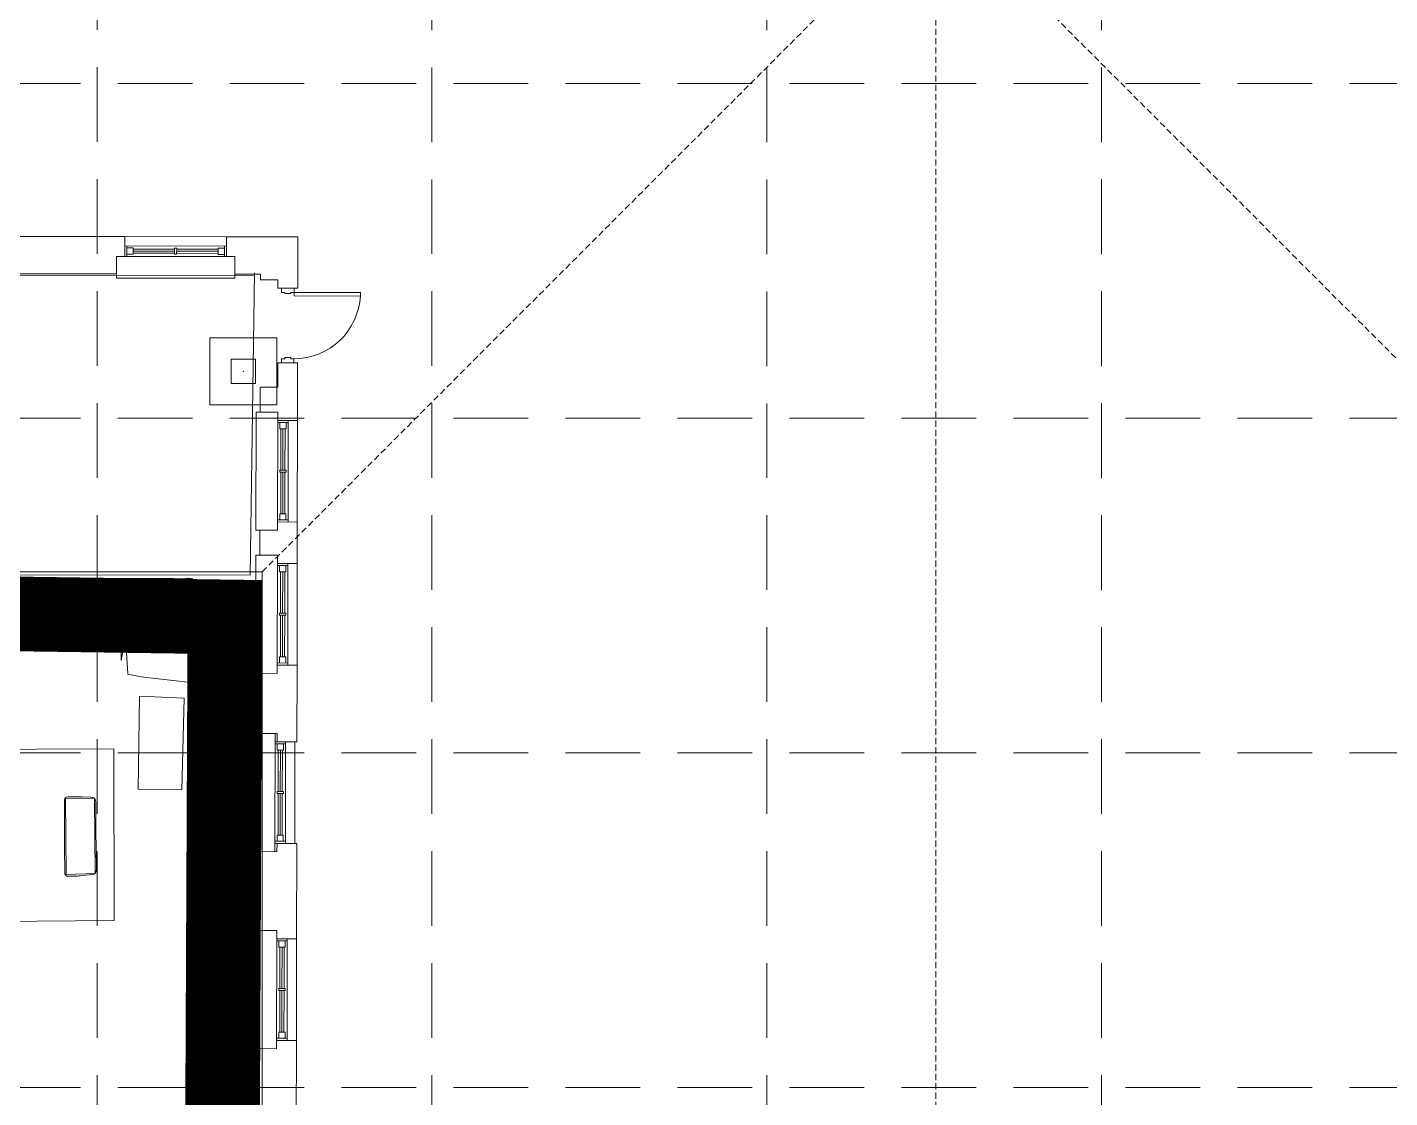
# Model space of a CAD drawing. Extents: x 4841 to 5381, y 4863 to 5725.
# Drawn here: x 5081.4 to 5136.1, y 5495.1 to 5538.2 of the extents above; entities that cross this region are included whole.
import ezdxf

# ---------------------------------------------------------------- set-up
doc = ezdxf.new("R2010")
doc.units = 0
doc.header["$MEASUREMENT"] = 0
doc.linetypes.add('DASHED', pattern=[0.75, 0.5, -0.25])
doc.linetypes.add('HIDDEN', pattern=[0.375, 0.25, -0.125])
for name, color, linetype, lineweight in [('17', 7, 'Continuous', 0), ('2', 7, 'Continuous', 0), ('22', 7, 'Continuous', 0), ('27', 7, 'Continuous', 0), ('35', 7, 'Continuous', 0), ('43', 7, 'Continuous', 0), ('EC', 35, 'Continuous', 0)]:
    doc.layers.add(name, color=color, linetype=linetype, lineweight=lineweight)
doc.layers.add('GRID', color=254, linetype='HIDDEN')
doc.layers.add('LIMITS OF DISTURBANCE', color=1, linetype='HIDDEN')

msp = doc.modelspace()

# ---------------------------------------------------------------- linework, layer by layer
at = {"layer": '17', "color": 7, "linetype": 'Continuous', "lineweight": 0}
msp.add_line((5090.34, 5516.131), (5008.447, 5516.219), dxfattribs=at)
at = {"layer": '2', "color": 7, "linetype": 'HIDDEN', "lineweight": 0}
for p, q in [((5090.829, 5516.266), (5117.906, 5543.342)), ((5090.829, 5516.266), (5117.906, 5543.342)), ((5117.906, 5543.342), (5117.906, 5422.489)), ((5117.906, 5543.342), (5144.977, 5516.271)), ((5009.518, 5516.266), (5090.829, 5516.266)), ((5090.184, 5412.825), (5090.829, 5516.266))]:
    msp.add_line(p, q, dxfattribs=at)
at = {"layer": '22', "color": 7, "linetype": 'Continuous', "lineweight": 0}
for p, q in [((5085.311, 5529.74), (5080.311, 5529.749)), ((5085.311, 5529.74), (5085.31, 5528.946)), ((5085.311, 5529.74), (5085.31, 5528.946)), ((5089.395, 5529.733), (5085.311, 5529.74)), ((5089.395, 5529.733), (5089.393, 5528.938)), ((5089.395, 5529.733), (5089.393, 5528.938)), ((5092.262, 5529.727), (5089.395, 5529.733)), ((5092.259, 5527.665), (5092.262, 5529.727)), ((5084.975, 5528.24), (5084.977, 5528.946)), ((5084.975, 5528.074), (5084.977, 5528.946)), ((5085.31, 5528.946), (5084.977, 5528.946)), ((5085.31, 5528.946), (5084.977, 5528.946)), ((5085.31, 5528.946), (5089.393, 5528.938)), ((5085.311, 5529.367), (5089.394, 5529.36)), ((5085.393, 5528.946), (5085.394, 5529.367)), ((5085.643, 5529.031), (5085.393, 5529.031)), ((5085.393, 5529.031), (5085.643, 5529.031)), ((5085.644, 5529.281), (5085.394, 5529.281)), ((5085.394, 5529.281), (5085.644, 5529.281)), ((5085.643, 5529.031), (5085.644, 5529.281)), ((5085.643, 5529.072), (5087.31, 5529.07)), ((5085.644, 5529.239), (5087.31, 5529.236)), ((5087.31, 5529.153), (5085.644, 5529.156)), ((5087.31, 5529.028), (5087.311, 5529.278)), ((5087.31, 5529.028), (5087.393, 5529.028)), ((5087.311, 5529.278), (5087.394, 5529.278)), ((5087.393, 5529.028), (5087.394, 5529.278)), ((5087.393, 5529.069), (5089.06, 5529.066)), ((5087.394, 5529.236), (5089.06, 5529.233)), ((5089.06, 5529.15), (5087.394, 5529.153)), ((5089.06, 5529.025), (5089.061, 5529.275)), ((5089.06, 5529.025), (5089.31, 5529.024)), ((5089.061, 5529.275), (5089.311, 5529.274)), ((5089.31, 5528.939), (5089.311, 5529.36)), ((5089.393, 5528.938), (5089.727, 5528.938)), ((5089.393, 5528.938), (5089.727, 5528.938)), ((5089.725, 5528.232), (5089.727, 5528.938)), ((5089.725, 5528.065), (5089.727, 5528.938)), ((5019.912, 5528.252), (5090.479, 5528.169)), ((5084.975, 5528.24), (5080.642, 5528.248)), ((5084.975, 5528.074), (5089.725, 5528.065)), ((5090.76, 5528.23), (5089.725, 5528.232)), ((5090.342, 5516.131), (5090.522, 5528.277)), ((5090.759, 5528.001), (5090.76, 5528.23)), ((5090.759, 5528.001), (5091.465, 5528)), ((5091.465, 5528), (5091.465, 5527.666)), ((5092.259, 5527.665), (5091.465, 5527.666)), ((5091.653, 5527.666), (5092.07, 5527.665)), ((5091.459, 5524.666), (5091.458, 5523.687)), ((5092.253, 5524.665), (5091.459, 5524.666)), ((5092.253, 5524.665), (5091.459, 5524.666)), ((5091.648, 5524.666), (5092.065, 5524.665)), ((5092.251, 5523.582), (5092.253, 5524.665)), ((5090.752, 5523.688), (5090.75, 5522.688)), ((5090.752, 5523.688), (5091.458, 5523.687)), ((5092.251, 5523.582), (5092.249, 5522.352)), ((5090.583, 5522.689), (5090.575, 5517.939)), ((5090.583, 5522.689), (5091.456, 5522.687)), ((5090.75, 5522.688), (5091.453, 5522.687)), ((5091.455, 5522.354), (5091.448, 5518.271)), ((5091.453, 5522.354), (5091.453, 5522.687)), ((5092.252, 5522.352), (5091.453, 5522.354)), ((5091.455, 5522.354), (5091.456, 5522.687)), ((5092.249, 5522.352), (5091.455, 5522.354)), ((5091.877, 5522.353), (5091.869, 5518.27)), ((5092.242, 5518.269), (5092.249, 5522.352)), ((5091.455, 5522.27), (5091.876, 5522.27)), ((5091.54, 5522.02), (5091.541, 5522.27)), ((5091.541, 5522.27), (5091.54, 5522.02)), ((5091.54, 5522.02), (5091.79, 5522.02)), ((5091.582, 5522.02), (5091.579, 5520.354)), ((5091.662, 5520.353), (5091.665, 5522.02)), ((5091.749, 5522.02), (5091.746, 5520.353)), ((5091.79, 5522.02), (5091.791, 5522.27)), ((5091.791, 5522.27), (5091.79, 5522.02)), ((5091.537, 5520.354), (5091.537, 5520.27)), ((5091.537, 5520.354), (5091.787, 5520.353)), ((5091.537, 5520.27), (5091.787, 5520.27)), ((5091.579, 5520.27), (5091.576, 5518.604)), ((5091.659, 5518.603), (5091.662, 5520.27)), ((5091.746, 5520.27), (5091.743, 5518.603)), ((5091.787, 5520.353), (5091.787, 5520.27)), ((5091.534, 5518.604), (5091.534, 5518.354)), ((5091.534, 5518.604), (5091.784, 5518.603)), ((5091.784, 5518.603), (5091.784, 5518.353)), ((5090.575, 5517.939), (5091.447, 5517.937)), ((5090.741, 5517.938), (5090.74, 5516.938)), ((5090.741, 5517.938), (5091.447, 5517.937)), ((5091.448, 5518.271), (5091.447, 5517.937)), ((5091.448, 5518.271), (5091.447, 5517.937)), ((5091.448, 5518.354), (5091.869, 5518.353)), ((5092.242, 5518.269), (5091.448, 5518.271)), ((5092.242, 5518.269), (5091.448, 5518.271)), ((5092.242, 5518.269), (5092.239, 5516.602)), ((5090.573, 5516.939), (5090.565, 5512.189)), ((5090.573, 5516.939), (5091.446, 5516.937)), ((5090.74, 5516.938), (5091.446, 5516.937)), ((5091.446, 5516.937), (5091.445, 5516.604)), ((5091.445, 5516.604), (5091.446, 5516.937)), ((5091.445, 5516.604), (5091.438, 5512.521)), ((5092.239, 5516.602), (5091.445, 5516.604)), ((5092.239, 5516.602), (5091.445, 5516.604)), ((5092.239, 5516.602), (5091.445, 5516.604)), ((5091.445, 5516.521), (5091.866, 5516.52)), ((5091.53, 5516.27), (5091.531, 5516.52)), ((5091.531, 5516.52), (5091.53, 5516.27)), ((5091.78, 5516.27), (5091.781, 5516.52)), ((5091.781, 5516.52), (5091.78, 5516.27)), ((5091.866, 5516.603), (5091.859, 5512.52)), ((5092.232, 5512.519), (5092.239, 5516.602)), ((5091.53, 5516.27), (5091.78, 5516.27)), ((5091.572, 5516.27), (5091.569, 5514.604)), ((5091.652, 5514.603), (5091.655, 5516.27)), ((5091.738, 5516.27), (5091.735, 5514.603)), ((5091.527, 5514.604), (5091.527, 5514.52)), ((5091.527, 5514.604), (5091.777, 5514.603)), ((5091.527, 5514.52), (5091.777, 5514.52)), ((5091.569, 5514.52), (5091.566, 5512.854)), ((5091.649, 5512.853), (5091.652, 5514.52)), ((5091.735, 5514.52), (5091.732, 5512.853)), ((5091.777, 5514.603), (5091.777, 5514.52)), ((5091.438, 5512.521), (5091.437, 5512.187)), ((5091.438, 5512.521), (5091.437, 5512.187)), ((5091.438, 5512.604), (5091.859, 5512.603)), ((5092.232, 5512.519), (5091.438, 5512.521)), ((5092.232, 5512.519), (5091.438, 5512.521)), ((5091.524, 5512.854), (5091.524, 5512.604)), ((5091.524, 5512.854), (5091.774, 5512.853)), ((5091.774, 5512.853), (5091.774, 5512.603)), ((5092.232, 5512.519), (5092.226, 5509.436)), ((5090.565, 5512.189), (5091.437, 5512.187)), ((5090.731, 5512.188), (5090.727, 5509.772)), ((5090.731, 5512.188), (5091.437, 5512.187)), ((5090.477, 5509.772), (5090.468, 5505.022)), ((5090.477, 5509.772), (5091.35, 5509.771)), ((5090.727, 5509.772), (5091.433, 5509.771)), ((5091.349, 5509.437), (5091.35, 5509.771)), ((5091.432, 5509.437), (5091.433, 5509.771)), ((5091.349, 5509.437), (5091.342, 5505.354)), ((5092.143, 5509.436), (5091.349, 5509.437)), ((5091.349, 5509.354), (5091.77, 5509.353)), ((5092.143, 5509.436), (5091.432, 5509.437)), ((5092.226, 5509.436), (5091.432, 5509.437)), ((5091.434, 5509.104), (5091.434, 5509.354)), ((5091.434, 5509.354), (5091.434, 5509.104)), ((5091.684, 5509.103), (5091.684, 5509.353)), ((5091.684, 5509.353), (5091.684, 5509.103)), ((5091.77, 5509.437), (5091.763, 5505.353)), ((5092.136, 5505.353), (5092.143, 5509.436)), ((5091.434, 5509.104), (5091.684, 5509.103)), ((5091.476, 5509.104), (5091.473, 5507.437)), ((5091.556, 5507.437), (5091.559, 5509.104)), ((5091.642, 5509.103), (5091.639, 5507.437)), ((5091.431, 5507.437), (5091.431, 5507.354)), ((5091.431, 5507.437), (5091.681, 5507.437)), ((5091.431, 5507.354), (5091.681, 5507.353)), ((5091.473, 5507.354), (5091.47, 5505.687)), ((5091.553, 5505.687), (5091.556, 5507.354)), ((5091.639, 5507.353), (5091.636, 5505.687)), ((5091.681, 5507.437), (5091.681, 5507.353)), ((5091.342, 5505.354), (5091.341, 5505.021)), ((5091.342, 5505.437), (5091.763, 5505.437)), ((5092.136, 5505.353), (5091.342, 5505.354)), ((5091.425, 5505.354), (5091.424, 5505.021)), ((5092.219, 5505.352), (5091.425, 5505.354)), ((5091.428, 5505.687), (5091.428, 5505.437)), ((5091.428, 5505.687), (5091.678, 5505.687)), ((5091.678, 5505.687), (5091.678, 5505.437)), ((5092.219, 5505.352), (5092.212, 5501.519)), ((5090.468, 5505.022), (5091.341, 5505.021)), ((5090.718, 5505.022), (5090.713, 5501.855)), ((5090.718, 5505.022), (5091.424, 5505.021)), ((5090.546, 5501.855), (5090.538, 5497.105)), ((5090.546, 5501.855), (5091.419, 5501.854)), ((5090.713, 5501.855), (5091.419, 5501.854)), ((5091.418, 5501.521), (5091.411, 5497.437)), ((5091.418, 5501.521), (5091.419, 5501.854)), ((5091.418, 5501.521), (5091.419, 5501.854)), ((5092.212, 5501.519), (5091.418, 5501.521)), ((5092.212, 5501.519), (5091.418, 5501.521)), ((5091.84, 5501.52), (5091.832, 5497.436)), ((5092.205, 5497.436), (5092.212, 5501.519)), ((5091.418, 5501.437), (5091.839, 5501.436)), ((5091.503, 5501.187), (5091.504, 5501.437)), ((5091.504, 5501.437), (5091.503, 5501.187)), ((5091.503, 5501.187), (5091.753, 5501.187)), ((5091.545, 5501.187), (5091.542, 5499.52)), ((5091.625, 5499.52), (5091.628, 5501.187)), ((5091.712, 5501.187), (5091.709, 5499.52)), ((5091.753, 5501.187), (5091.754, 5501.437)), ((5091.754, 5501.437), (5091.753, 5501.187)), ((5091.5, 5499.52), (5091.5, 5499.437)), ((5091.5, 5499.52), (5091.75, 5499.52)), ((5091.5, 5499.437), (5091.75, 5499.437)), ((5091.542, 5499.437), (5091.539, 5497.77)), ((5091.622, 5497.77), (5091.625, 5499.437)), ((5091.709, 5499.437), (5091.706, 5497.77)), ((5091.75, 5499.52), (5091.75, 5499.437)), ((5091.497, 5497.77), (5091.497, 5497.52)), ((5091.497, 5497.77), (5091.747, 5497.77)), ((5091.747, 5497.77), (5091.747, 5497.52)), ((5091.411, 5497.437), (5091.41, 5497.104)), ((5091.411, 5497.437), (5091.41, 5497.104)), ((5091.411, 5497.521), (5091.833, 5497.52)), ((5092.205, 5497.436), (5091.411, 5497.437)), ((5092.205, 5497.436), (5091.411, 5497.437)), ((5092.205, 5497.436), (5092.196, 5492.123)), ((5090.538, 5497.105), (5091.41, 5497.104)), ((5090.704, 5497.105), (5090.699, 5494.209)), ((5090.704, 5497.105), (5091.41, 5497.104))]:
    msp.add_line(p, q, dxfattribs=at)
for points in [[(5091.742, 5527.499), (5091.611, 5527.499), (5091.612, 5527.666), (5092.112, 5527.665), (5092.111, 5527.499), (5091.981, 5527.499), (5091.981, 5527.447), (5091.741, 5527.447)], [(5092.111, 5527.499), (5092.111, 5527.353), (5094.778, 5527.348), (5094.778, 5527.494)], [(5091.737, 5524.833), (5091.607, 5524.833), (5091.606, 5524.666), (5092.106, 5524.665), (5092.107, 5524.832), (5091.976, 5524.832), (5091.977, 5524.884), (5091.737, 5524.885)]]:
    msp.add_lwpolyline(points, close=True, dxfattribs=at)
msp.add_arc((5092.111, 5527.499), 2.667, 269.8983, 357.112, dxfattribs=at)
at = {"layer": '27', "color": 7, "linetype": 'Continuous', "lineweight": 0}
msp.add_lwpolyline([(5082.956, 5504.109), (5084.123, 5504.145), (5084.087, 5507.161), (5082.928, 5507.167), (5082.956, 5504.109)], dxfattribs=at)
at = {"layer": '35', "color": 7, "linetype": 'Continuous', "lineweight": 0}
for points in [[(5085.845, 5507.534), (5087.607, 5507.512), (5087.7, 5511.189), (5085.893, 5511.272), (5085.845, 5507.534)], [(5085.845, 5507.534), (5087.607, 5507.512), (5087.7, 5511.189), (5085.893, 5511.272), (5085.845, 5507.534)], [(5084.862, 5509.158), (5084.877, 5502.256), (5075.547, 5502.179), (5075.485, 5509.107), (5084.862, 5509.158)], [(5084.862, 5509.158), (5084.877, 5502.256), (5075.547, 5502.179), (5075.485, 5509.107), (5084.862, 5509.158)], [(5089.92, 5498.264), (5089.933, 5500.935)], [(5089.92, 5498.264), (5089.933, 5500.935)]]:
    msp.add_lwpolyline(points, dxfattribs=at)
at = {"layer": '43', "color": 170, "linetype": 'Continuous', "lineweight": 0}
for points in [[(5088.722, 5522.973), (5091.422, 5522.973), (5091.422, 5525.673), (5088.722, 5525.673), (5088.722, 5522.973), (5088.722, 5522.973)], [(5089.586, 5523.837), (5090.558, 5523.837), (5090.558, 5524.809), (5089.586, 5524.809), (5089.586, 5523.837)]]:
    msp.add_lwpolyline(points, dxfattribs=at)
msp.add_point((5090.072, 5524.323), dxfattribs=at)
at = {"layer": 'EC', "color": 35, "linetype": 'Continuous', "lineweight": 0}
for p, q in [((5090.829, 5516.266), (5009.518, 5516.266)), ((5090.829, 5516.266), (5009.518, 5516.266)), ((5090.829, 5413.243), (5090.829, 5516.266))]:
    msp.add_line(p, q, dxfattribs=at)
for points in [[(5090.115, 5494.851), (5090.115, 5495.168), (5090.117, 5498.009), (5090.118, 5498.149), (5090.118, 5498.289), (5090.118, 5498.43), (5090.12, 5498.57), (5090.123, 5499.029), (5090.124, 5499.127), (5090.124, 5499.225), (5090.124, 5499.323), (5090.125, 5499.422), (5090.126, 5500.492), (5090.126, 5500.721), (5090.126, 5500.95), (5090.126, 5501.18), (5090.126, 5501.409), (5090.129, 5505.907), (5090.127, 5506.466), (5090.12, 5507.026), (5090.109, 5507.585), (5090.092, 5508.144), (5090.014, 5510.456), (5090.009, 5510.605), (5090.006, 5510.753), (5090.005, 5510.902), (5090.004, 5511.051), (5090.005, 5511.74), (5090.005, 5511.743), (5090.005, 5511.745), (5090.005, 5511.748), (5090.005, 5511.751), (5090.005, 5511.759), (5090.004, 5511.761), (5090.004, 5511.762), (5090.003, 5511.763), (5090.001, 5511.763), (5088.436, 5511.936), (5088.382, 5511.942), (5088.328, 5511.95), (5088.274, 5511.958), (5088.22, 5511.967), (5087.995, 5512.008), (5087.984, 5512.012), (5087.976, 5512.018), (5087.971, 5512.027), (5087.97, 5512.039), (5087.97, 5512.1), (5087.97, 5512.1), (5087.97, 5512.1), (5087.97, 5512.1), (5087.97, 5512.1), (5087.97, 5512.1), (5087.97, 5512.1), (5087.97, 5512.1), (5087.97, 5512.1), (5087.97, 5512.1), (5087.971, 5512.51), (5087.971, 5512.569), (5087.97, 5512.629), (5087.967, 5512.688), (5087.964, 5512.747), (5087.945, 5513.023), (5087.945, 5513.024), (5087.945, 5513.025), (5087.945, 5513.026), (5087.945, 5513.026), (5087.945, 5513.031), (5087.945, 5513.031), (5087.945, 5513.031), (5087.945, 5513.031), (5087.945, 5513.031), (5087.945, 5513.031), (5087.945, 5513.031), (5087.945, 5513.031), (5087.945, 5513.032), (5087.945, 5513.032), (5087.945, 5513.048), (5087.945, 5513.052), (5087.945, 5513.056), (5087.945, 5513.059), (5087.945, 5513.062), (5087.944, 5513.077), (5087.943, 5513.079), (5087.942, 5513.082), (5087.94, 5513.083), (5087.937, 5513.084), (5087.21, 5513.137), (5087.197, 5513.14), (5087.188, 5513.146), (5087.183, 5513.155), (5087.181, 5513.168), (5087.182, 5513.216), (5087.183, 5513.225), (5087.187, 5513.232), (5087.193, 5513.236), (5087.202, 5513.239), (5089.895, 5513.675), (5090.042, 5513.721), (5090.148, 5513.802), (5090.211, 5513.919), (5090.232, 5514.071), (5090.232, 5514.839), (5090.232, 5514.85), (5090.23, 5514.854), (5090.228, 5514.851), (5090.224, 5514.84), (5090.211, 5514.795), (5090.209, 5514.788), (5090.207, 5514.785), (5090.206, 5514.788), (5090.205, 5514.796), (5090.197, 5514.968), (5090.191, 5515.001), (5090.176, 5515.024), (5090.152, 5515.038), (5090.12, 5515.042), (5089.437, 5515.037), (5089.291, 5515.036), (5089.145, 5515.036), (5088.998, 5515.037), (5088.852, 5515.038), (5086.485, 5515.067), (5086.468, 5515.07), (5086.457, 5515.077), (5086.45, 5515.09), (5086.449, 5515.106), (5086.454, 5515.17), (5086.454, 5515.183), (5086.453, 5515.197), (5086.452, 5515.21), (5086.449, 5515.223), (5086.333, 5515.679), (5086.324, 5515.765), (5086.346, 5515.829), (5086.399, 5515.869), (5086.484, 5515.887), (5087.77, 5515.962), (5087.976, 5515.976), (5088.045, 5515.987), (5087.976, 5515.993), (5087.769, 5515.996), (5077.944, 5516.016)], [(5089.925, 5492.37), (5089.988, 5496.392), (5089.991, 5496.609), (5089.993, 5496.827), (5089.995, 5497.044), (5089.995, 5497.261), (5089.996, 5497.97), (5089.996, 5498.122), (5089.997, 5498.274), (5089.997, 5498.426), (5089.998, 5498.578), (5090.01, 5500.026), (5090.01, 5500.132), (5090.011, 5500.238), (5090.011, 5500.343), (5090.011, 5500.449), (5090.012, 5500.794), (5090.012, 5500.868), (5090.012, 5500.941), (5090.012, 5501.015), (5090.012, 5501.089), (5090.013, 5502.721), (5090.012, 5503.07), (5090.007, 5503.419), (5090, 5503.769), (5089.99, 5504.118), (5089.749, 5511.228), (5089.748, 5511.273), (5089.747, 5511.317), (5089.746, 5511.362), (5089.746, 5511.406), (5089.746, 5511.613), (5089.746, 5511.613), (5089.746, 5511.614), (5089.746, 5511.615), (5089.746, 5511.615), (5089.746, 5511.618), (5089.746, 5511.618), (5089.746, 5511.619), (5089.746, 5511.619), (5089.745, 5511.619), (5086.42, 5511.987), (5086.305, 5512.001), (5086.19, 5512.016), (5086.075, 5512.034), (5085.961, 5512.053), (5085.43, 5512.15), (5085.429, 5512.15), (5085.429, 5512.15), (5085.429, 5512.151), (5085.429, 5512.151), (5085.429, 5512.154), (5085.429, 5512.154), (5085.429, 5512.154), (5085.429, 5512.154), (5085.429, 5512.154), (5085.429, 5512.154), (5085.429, 5512.154), (5085.429, 5512.154), (5085.429, 5512.154), (5085.429, 5512.154), (5085.429, 5512.169), (5085.429, 5512.173), (5085.429, 5512.176), (5085.428, 5512.179), (5085.428, 5512.182), (5085.372, 5513.017), (5085.372, 5513.017), (5085.372, 5513.017), (5085.372, 5513.017), (5085.372, 5513.017), (5085.372, 5513.017), (5085.372, 5513.017), (5085.372, 5513.017), (5085.372, 5513.017), (5085.372, 5513.017), (5085.372, 5513.017), (5085.372, 5513.017), (5085.372, 5513.017), (5085.372, 5513.017), (5085.372, 5513.017), (5085.372, 5513.017), (5085.372, 5513.017), (5085.372, 5513.018), (5085.372, 5513.018), (5085.372, 5513.018), (5085.369, 5513.059), (5085.368, 5513.066), (5085.364, 5513.072), (5085.359, 5513.076), (5085.351, 5513.078), (5085.283, 5513.083), (5085.274, 5513.082), (5085.265, 5513.079), (5085.258, 5513.075), (5085.251, 5513.068), (5085.232, 5513.041), (5085.228, 5513.035), (5085.225, 5513.029), (5085.223, 5513.023), (5085.221, 5513.016), (5085.179, 5512.766), (5085.171, 5512.725), (5085.165, 5512.712), (5085.162, 5512.726), (5085.16, 5512.767), (5085.151, 5514.039), (5085.158, 5514.222), (5085.18, 5514.404), (5085.217, 5514.583), (5085.27, 5514.76), (5085.524, 5515.493), (5085.535, 5515.535), (5085.541, 5515.578), (5085.539, 5515.621), (5085.531, 5515.664), (5085.495, 5515.806), (5085.492, 5515.832), (5085.499, 5515.852), (5085.516, 5515.865), (5085.542, 5515.87), (5085.973, 5515.895), (5086.043, 5515.9), (5086.066, 5515.904), (5086.042, 5515.906), (5085.973, 5515.907), (5083.474, 5515.912), (5082.939, 5515.913), (5082.404, 5515.914), (5081.868, 5515.916), (5081.333, 5515.917)], [(5082.888, 5505.156), (5082.894, 5504.181), (5082.904, 5504.113), (5082.933, 5504.065), (5082.982, 5504.037), (5083.05, 5504.03), (5083.304, 5504.037), (5083.358, 5504.039), (5083.412, 5504.042), (5083.467, 5504.046), (5083.521, 5504.051), (5083.977, 5504.098), (5084.063, 5504.119), (5084.123, 5504.162), (5084.159, 5504.228), (5084.17, 5504.315), (5084.156, 5505.201), (5084.153, 5505.391), (5084.151, 5505.581), (5084.15, 5505.771), (5084.149, 5505.961), (5084.146, 5507.005), (5084.133, 5507.096), (5084.094, 5507.162), (5084.028, 5507.202), (5083.936, 5507.216), (5083.595, 5507.22), (5083.521, 5507.221), (5083.448, 5507.222), (5083.375, 5507.222), (5083.302, 5507.223), (5083.013, 5507.225), (5082.958, 5507.217), (5082.92, 5507.194), (5082.896, 5507.156), (5082.888, 5507.102), (5082.887, 5505.992), (5082.886, 5505.783), (5082.887, 5505.574), (5082.887, 5505.365), (5082.888, 5505.156)]]:
    msp.add_lwpolyline(points, dxfattribs=at)
at = {"layer": 'GRID', "color": 252, "linetype": 'HIDDEN', "lineweight": 0, "ltscale": 12}
for p, q in [((5084.201, 4930.542), (5084.201, 5710.769)), ((5097.653, 4930.54), (5097.653, 5710.769)), ((5111.104, 4930.538), (5111.104, 5710.769)), ((5124.556, 4930.536), (5124.556, 5710.769)), ((4855.523, 5535.898), (5366.685, 5535.898)), ((4855.523, 5522.446), (5366.685, 5522.446)), ((4855.523, 5508.995), (5366.685, 5508.995)), ((4855.523, 5495.543), (5366.685, 5495.543))]:
    msp.add_line(p, q, dxfattribs=at)
at = {"layer": 'LIMITS OF DISTURBANCE', "linetype": 'DASHED', "lineweight": 0, "ltscale": 30, "const_width": 3, "flags": 128}
msp.add_lwpolyline([(5146.211, 5524.165), (5210.251, 5524.318), (5213.484, 5510.318, -0.091575), (5225.972, 5303.734), (5138.909, 5303.583), (5138.875, 5001.884), (5003.354, 5002.062), (5003.521, 5125.063), (5029.457, 5124.727), (5029.835, 5285.427), (5006.288, 5285.75), (5005.64, 5285.75), (5006.547, 5423.336), (5028.021, 5423.997), (5029.844, 5426.404), (5065.176, 5426.499), (5064.985, 5445.915), (5028.891, 5445.248), (5027.177, 5447.533), (5006.965, 5447.332), (5007.685, 5515.622), (5089.333, 5514.456), (5088.839, 5410.294), (5146.825, 5411.112), (5147.086, 5525.576), (5147.086, 5525.576)], format="xyb", dxfattribs=at)

doc.saveas('drawing.dxf')
